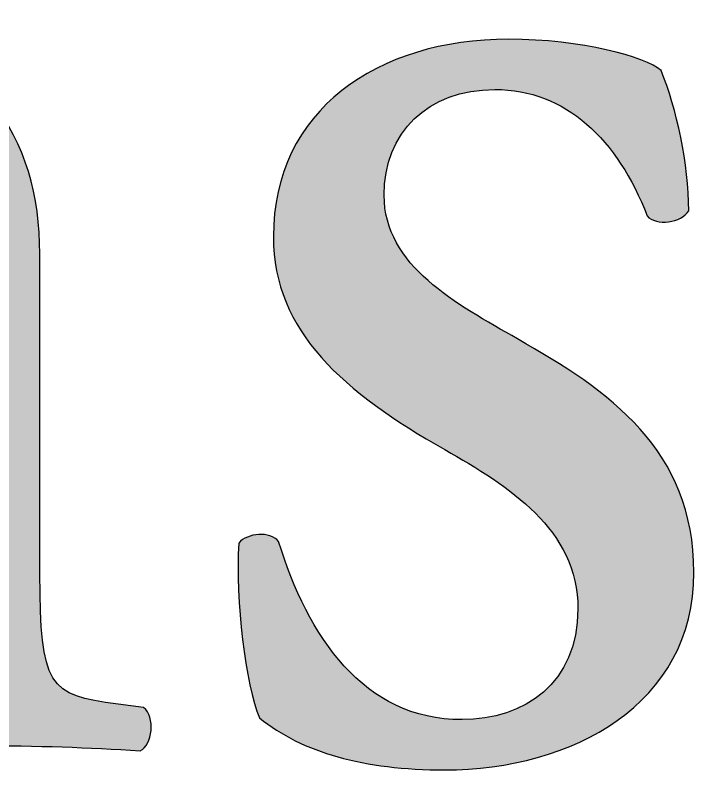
# Paper-space layout 'A2mask' of a CAD drawing. Extents: x 0 to 564, y 0 to 393.
# Drawn here: x 460.58 to 465.77, y 60.17 to 65.94 of the extents above; entities that cross this region are included whole.
import ezdxf
from ezdxf.enums import TextEntityAlignment as Align

# ---------------------------------------------------------------- set-up
doc = ezdxf.new("R2010")
doc.units = 0
doc.layers.get('0').update_dxf_attribs({"linetype": 'CONTINUOUS'})
doc.layers.get('Defpoints').update_dxf_attribs({"linetype": 'CONTINUOUS'})
doc.layers.add('JPP_Mask', color=7, linetype='CONTINUOUS')
doc.styles.add('JPP', font='arial.ttf')

# ---------------------------------------------------------------- blocks, each defined once
blk = doc.blocks.new('A2mask')
at = {"true_color": 0x0081c6}
h = blk.add_hatch(color=142, dxfattribs=at)
edge = h.paths.add_edge_path()
edge.add_spline(control_points=[(460.7718, 61.8396), (460.7718, 61.8396), (460.7718, 64.1135), (460.7718, 64.1135), (460.7718, 64.9994), (460.3225, 65.7532), (459.2249, 65.7532)], knot_values=[8, 8, 8, 8, 9, 9, 9, 10, 10, 10, 10], degree=3, periodic=0)
edge.add_spline(control_points=[(459.2249, 65.7532), (458.5511, 65.7532), (457.9295, 65.422), (457.3745, 65.0787)], knot_values=[7, 7, 7, 7, 8, 8, 8, 8], degree=3, periodic=0)
edge.add_spline(control_points=[(457.3745, 65.0787), (457.2818, 65.0787), (457.2289, 65.145), (457.2289, 65.224)], knot_values=[6, 6, 6, 6, 7, 7, 7, 7], degree=3, periodic=0)
edge.add_spline(control_points=[(457.2289, 65.224), (457.2289, 65.3431), (457.2289, 65.5413), (457.2552, 65.8451)], knot_values=[5, 5, 5, 5, 6, 6, 6, 6], degree=3, periodic=0)
edge.add_spline(control_points=[(457.2552, 65.8451), (457.2289, 65.9113), (457.1628, 65.9378), (457.1097, 65.9378)], knot_values=[4, 4, 4, 4, 5, 5, 5, 5], degree=3, periodic=0)
edge.add_spline(control_points=[(457.1097, 65.9378), (456.8455, 65.7397), (456.0921, 65.396), (455.788, 65.2899)], knot_values=[3, 3, 3, 3, 4, 4, 4, 4], degree=3, periodic=0)
edge.add_spline(control_points=[(455.788, 65.2899), (455.7218, 65.2504), (455.7218, 65.1048), (455.7747, 65.0523)], knot_values=[2, 2, 2, 2, 3, 3, 3, 3], degree=3, periodic=0)
edge.add_spline(control_points=[(455.7747, 65.0523), (455.7747, 65.0523), (455.8936, 64.9729), (455.8936, 64.9729), (456.2505, 64.735), (456.2505, 64.6691), (456.2505, 64.1533)], knot_values=[0, 0, 0, 0, 1, 1, 1, 2, 2, 2, 2], degree=3, periodic=0)
edge.add_spline(control_points=[(456.2505, 64.1533), (456.2505, 64.1533), (456.2505, 63.5749), (456.2505, 62.9965)], knot_values=[31.5, 31.5, 31.5, 31.5, 32, 32, 32, 32], degree=3, periodic=0)
edge.add_spline(control_points=[(456.2505, 62.9965), (456.2505, 62.4181), (456.2505, 61.8396), (456.2505, 61.8396), (456.2505, 60.8879), (456.2372, 60.7556), (455.7484, 60.6897)], knot_values=[30, 30, 30, 30, 30.5, 30.5, 30.5, 31.5, 31.5, 31.5, 31.5], degree=3, periodic=0)
edge.add_spline(control_points=[(455.7484, 60.6897), (455.7484, 60.6897), (455.4705, 60.6499), (455.4705, 60.6499), (455.378, 60.5836), (455.4045, 60.3594), (455.4971, 60.3196)], knot_values=[28, 28, 28, 28, 29, 29, 29, 30, 30, 30, 30], degree=3, periodic=0)
edge.add_spline(control_points=[(455.4971, 60.3196), (455.8673, 60.3457), (456.2638, 60.3594), (456.7398, 60.3594)], knot_values=[27, 27, 27, 27, 28, 28, 28, 28], degree=3, periodic=0)
edge.add_spline(control_points=[(456.7398, 60.3594), (457.2027, 60.3594), (457.5858, 60.3457), (457.9428, 60.3196)], knot_values=[26, 26, 26, 26, 27, 27, 27, 27], degree=3, periodic=0)
edge.add_spline(control_points=[(457.9428, 60.3196), (458.0352, 60.3594), (458.0618, 60.5836), (457.9693, 60.6499)], knot_values=[25, 25, 25, 25, 26, 26, 26, 26], degree=3, periodic=0)
edge.add_spline(control_points=[(457.9693, 60.6499), (457.9693, 60.6499), (457.7312, 60.6897), (457.7312, 60.6897), (457.2552, 60.7686), (457.2289, 60.8879), (457.2289, 61.8396)], knot_values=[23, 23, 23, 23, 24, 24, 24, 25, 25, 25, 25], degree=3, periodic=0)
edge.add_spline(control_points=[(457.2289, 61.8396), (457.2289, 61.8396), (457.2289, 63.8625), (457.2289, 63.8625), (457.2289, 64.2461), (457.2552, 64.4307), (457.4271, 64.6556)], knot_values=[21, 21, 21, 21, 22, 22, 22, 23, 23, 23, 23], degree=3, periodic=0)
edge.add_spline(control_points=[(457.4271, 64.6556), (457.6121, 64.9067), (458.0485, 65.1182), (458.5511, 65.1182)], knot_values=[20, 20, 20, 20, 21, 21, 21, 21], degree=3, periodic=0)
edge.add_spline(control_points=[(458.5511, 65.1182), (459.4501, 65.1182), (459.7938, 64.563), (459.7938, 63.8097)], knot_values=[19, 19, 19, 19, 20, 20, 20, 20], degree=3, periodic=0)
edge.add_spline(control_points=[(459.7938, 63.8097), (459.7938, 63.8097), (459.7938, 61.8396), (459.7938, 61.8396), (459.7938, 60.8879), (459.7801, 60.7686), (459.2913, 60.6897)], knot_values=[17, 17, 17, 17, 18, 18, 18, 19, 19, 19, 19], degree=3, periodic=0)
edge.add_spline(control_points=[(459.2913, 60.6897), (459.2913, 60.6897), (459.04, 60.6499), (459.04, 60.6499), (458.9475, 60.5836), (458.9741, 60.3594), (459.0665, 60.3196)], knot_values=[15, 15, 15, 15, 16, 16, 16, 17, 17, 17, 17], degree=3, periodic=0)
edge.add_spline(control_points=[(459.0665, 60.3196), (459.4231, 60.3457), (459.82, 60.3594), (460.296, 60.3594)], knot_values=[14, 14, 14, 14, 15, 15, 15, 15], degree=3, periodic=0)
edge.add_spline(control_points=[(460.296, 60.3594), (460.7588, 60.3594), (461.1419, 60.3457), (461.5387, 60.3196)], knot_values=[13, 13, 13, 13, 14, 14, 14, 14], degree=3, periodic=0)
edge.add_spline(control_points=[(461.5387, 60.3196), (461.6312, 60.3594), (461.6576, 60.5836), (461.5648, 60.6499)], knot_values=[12, 12, 12, 12, 13, 13, 13, 13], degree=3, periodic=0)
edge.add_spline(control_points=[(461.5648, 60.6499), (461.5648, 60.6499), (461.2742, 60.6897), (461.2742, 60.6897), (460.7982, 60.7556), (460.7718, 60.8879), (460.7718, 61.8396)], knot_values=[10, 10, 10, 10, 11, 11, 11, 12, 12, 12, 12], degree=3, periodic=0)
h = blk.add_hatch(color=142, dxfattribs=at)
edge = h.paths.add_edge_path()
edge.add_spline(control_points=[(465.7683, 61.681), (465.7683, 62.6195), (465.1206, 63.0693), (464.4199, 63.4655)], knot_values=[5, 5, 5, 5, 6, 6, 6, 6], degree=3, periodic=0)
edge.add_spline(control_points=[(464.4199, 63.4655), (463.9573, 63.7299), (463.402, 64.0208), (463.402, 64.563)], knot_values=[4, 4, 4, 4, 5, 5, 5, 5], degree=3, periodic=0)
edge.add_spline(control_points=[(463.402, 64.563), (463.402, 65.0388), (463.7327, 65.3696), (464.2482, 65.3696)], knot_values=[3, 3, 3, 3, 4, 4, 4, 4], degree=3, periodic=0)
edge.add_spline(control_points=[(464.2482, 65.3696), (464.7901, 65.3696), (465.1868, 64.986), (465.4113, 64.4044)], knot_values=[2, 2, 2, 2, 3, 3, 3, 3], degree=3, periodic=0)
edge.add_spline(control_points=[(465.4113, 64.4044), (465.4776, 64.325), (465.6758, 64.3515), (465.7287, 64.4441)], knot_values=[1, 1, 1, 1, 2, 2, 2, 2], degree=3, periodic=0)
edge.add_spline(control_points=[(465.7287, 64.4441), (465.7287, 64.8013), (465.6364, 65.224), (465.5175, 65.5148)], knot_values=[0, 0, 0, 0, 1, 1, 1, 1], degree=3, periodic=0)
edge.add_spline(control_points=[(465.5175, 65.5148), (465.3982, 65.6209), (464.9092, 65.7532), (464.3538, 65.7532)], knot_values=[15, 15, 15, 15, 16, 16, 16, 16], degree=3, periodic=0)
edge.add_spline(control_points=[(464.3538, 65.7532), (463.3491, 65.7532), (462.5559, 65.2106), (462.5559, 64.2461)], knot_values=[14, 14, 14, 14, 15, 15, 15, 15], degree=3, periodic=0)
edge.add_spline(control_points=[(462.5559, 64.2461), (462.5559, 63.5184), (463.0979, 63.0559), (463.8645, 62.6195)], knot_values=[13, 13, 13, 13, 14, 14, 14, 14], degree=3, periodic=0)
edge.add_spline(control_points=[(463.8645, 62.6195), (464.3538, 62.3421), (464.8825, 62.0113), (464.8825, 61.4032)], knot_values=[12, 12, 12, 12, 13, 13, 13, 13], degree=3, periodic=0)
edge.add_spline(control_points=[(464.8825, 61.4032), (464.8825, 60.835), (464.4729, 60.5576), (463.9969, 60.5576)], knot_values=[11, 11, 11, 11, 12, 12, 12, 12], degree=3, periodic=0)
edge.add_spline(control_points=[(463.9969, 60.5576), (463.2434, 60.5576), (462.82, 61.1917), (462.5957, 61.919)], knot_values=[10, 10, 10, 10, 11, 11, 11, 11], degree=3, periodic=0)
edge.add_spline(control_points=[(462.5957, 61.919), (462.5296, 61.9983), (462.3576, 61.9853), (462.2914, 61.9055)], knot_values=[9, 9, 9, 9, 10, 10, 10, 10], degree=3, periodic=0)
edge.add_spline(control_points=[(462.2914, 61.9055), (462.2652, 61.4695), (462.3444, 60.8219), (462.4502, 60.5706)], knot_values=[8, 8, 8, 8, 9, 9, 9, 9], degree=3, periodic=0)
edge.add_spline(control_points=[(462.4502, 60.5706), (462.7807, 60.3062), (463.2434, 60.1739), (463.8645, 60.1739)], knot_values=[7, 7, 7, 7, 8, 8, 8, 8], degree=3, periodic=0)
edge.add_spline(control_points=[(463.8645, 60.1739), (464.843, 60.1739), (465.7683, 60.6764), (465.7683, 61.681)], knot_values=[6, 6, 6, 6, 7, 7, 7, 7], degree=3, periodic=0)
at = {"layer": 'Defpoints', "color": 142, "true_color": 0x0081c6}
for points, knots in [([(456.2505, 64.1533), (456.2505, 64.6691), (456.2505, 64.735), (455.8936, 64.9729), (455.8936, 64.9729), (455.7747, 65.0523), (455.7747, 65.0523), (455.7218, 65.1048), (455.7218, 65.2504), (455.788, 65.2899), (456.0921, 65.396), (456.8455, 65.7397), (457.1097, 65.9378), (457.1628, 65.9378), (457.2289, 65.9113), (457.2552, 65.8451), (457.2289, 65.5413), (457.2289, 65.3431), (457.2289, 65.224), (457.2289, 65.145), (457.2818, 65.0787), (457.3745, 65.0787), (457.9295, 65.422), (458.5511, 65.7532), (459.2249, 65.7532), (460.3225, 65.7532), (460.7718, 64.9994), (460.7718, 64.1135), (460.7718, 64.1135), (460.7718, 61.8396), (460.7718, 61.8396), (460.7718, 60.8879), (460.7982, 60.7556), (461.2742, 60.6897), (461.2742, 60.6897), (461.5648, 60.6499), (461.5648, 60.6499), (461.6576, 60.5836), (461.6312, 60.3594), (461.5387, 60.3196), (461.1419, 60.3457), (460.7588, 60.3594), (460.296, 60.3594), (459.82, 60.3594), (459.4231, 60.3457), (459.0665, 60.3196), (458.9741, 60.3594), (458.9475, 60.5836), (459.04, 60.6499), (459.04, 60.6499), (459.2913, 60.6897), (459.2913, 60.6897), (459.7801, 60.7686), (459.7938, 60.8879), (459.7938, 61.8396), (459.7938, 61.8396), (459.7938, 63.8097), (459.7938, 63.8097), (459.7938, 64.563), (459.4501, 65.1182), (458.5511, 65.1182), (458.0485, 65.1182), (457.6121, 64.9067), (457.4271, 64.6556), (457.2552, 64.4307), (457.2289, 64.2461), (457.2289, 63.8625), (457.2289, 63.8625), (457.2289, 61.8396), (457.2289, 61.8396), (457.2289, 60.8879), (457.2552, 60.7686), (457.7312, 60.6897), (457.7312, 60.6897), (457.9693, 60.6499), (457.9693, 60.6499), (458.0618, 60.5836), (458.0352, 60.3594), (457.9428, 60.3196), (457.5858, 60.3457), (457.2027, 60.3594), (456.7398, 60.3594), (456.2638, 60.3594), (455.8673, 60.3457), (455.4971, 60.3196), (455.4045, 60.3594), (455.378, 60.5836), (455.4705, 60.6499), (455.4705, 60.6499), (455.7484, 60.6897), (455.7484, 60.6897), (456.2372, 60.7556), (456.2505, 60.8879), (456.2505, 61.8396), (456.2505, 61.8396), (456.2505, 64.1533), (456.2505, 64.1533)], [0, 0, 0, 0, 1, 1, 1, 2, 2, 2, 3, 3, 3, 4, 4, 4, 5, 5, 5, 6, 6, 6, 7, 7, 7, 8, 8, 8, 9, 9, 9, 10, 10, 10, 11, 11, 11, 12, 12, 12, 13, 13, 13, 14, 14, 14, 15, 15, 15, 16, 16, 16, 17, 17, 17, 18, 18, 18, 19, 19, 19, 20, 20, 20, 21, 21, 21, 22, 22, 22, 23, 23, 23, 24, 24, 24, 25, 25, 25, 26, 26, 26, 27, 27, 27, 28, 28, 28, 29, 29, 29, 30, 30, 30, 31, 31, 31, 32, 32, 32, 32]), ([(465.5175, 65.5148), (465.6364, 65.224), (465.7287, 64.8013), (465.7287, 64.4441), (465.6758, 64.3515), (465.4776, 64.325), (465.4113, 64.4044), (465.1868, 64.986), (464.7901, 65.3696), (464.2482, 65.3696), (463.7327, 65.3696), (463.402, 65.0388), (463.402, 64.563), (463.402, 64.0208), (463.9573, 63.7299), (464.4199, 63.4655), (465.1206, 63.0693), (465.7683, 62.6195), (465.7683, 61.681), (465.7683, 60.6764), (464.843, 60.1739), (463.8645, 60.1739), (463.2434, 60.1739), (462.7807, 60.3062), (462.4502, 60.5706), (462.3444, 60.8219), (462.2652, 61.4695), (462.2914, 61.9055), (462.3576, 61.9853), (462.5296, 61.9983), (462.5957, 61.919), (462.82, 61.1917), (463.2434, 60.5576), (463.9969, 60.5576), (464.4729, 60.5576), (464.8825, 60.835), (464.8825, 61.4032), (464.8825, 62.0113), (464.3538, 62.3421), (463.8645, 62.6195), (463.0979, 63.0559), (462.5559, 63.5184), (462.5559, 64.2461), (462.5559, 65.2106), (463.3491, 65.7532), (464.3538, 65.7532), (464.9092, 65.7532), (465.3982, 65.6209), (465.5175, 65.5148)], [0, 0, 0, 0, 1, 1, 1, 2, 2, 2, 3, 3, 3, 4, 4, 4, 5, 5, 5, 6, 6, 6, 7, 7, 7, 8, 8, 8, 9, 9, 9, 10, 10, 10, 11, 11, 11, 12, 12, 12, 13, 13, 13, 14, 14, 14, 15, 15, 15, 16, 16, 16, 16])]:
    blk.add_open_spline(points, degree=3, knots=knots, dxfattribs=at)
at = {"color": 7, "style": 'JPP'}
for tag, p in [('Client', (516.6, 80.5)), ('Project1', (516.6, 63)), ('Project2', (516.6, 57.75)), ('Project3', (516.6, 52.5)), ('Title1', (516.6, 40.25)), ('Title2', (516.6, 35)), ('Title3', (516.6, 29.75)), ('Status', (441, 5.25))]:
    blk.add_attdef(tag, text='', height=2.5, dxfattribs=at).set_placement(p, align=Align.MIDDLE_LEFT)
at = {"color": 2, "style": 'JPP'}
for tag, p in [('Scale', (460.25, 17.5)), ('Checked', (523.25, 17.5)), ('Drawn', (491.75, 17.5)), ('Date', (554.75, 17.5))]:
    blk.add_attdef(tag, text='', height=1.4, dxfattribs=at).set_placement(p, align=Align.MIDDLE_CENTER)
at = {"color": 6, "style": 'JPP'}
for tag, p in [('Ref', (504, 5.25)), ('DrgNo.', (533.4, 5.25))]:
    blk.add_attdef(tag, text='', height=2.8, dxfattribs=at).set_placement(p, align=Align.MIDDLE_LEFT)
blk.add_attdef('Rev', text='', height=2.8, dxfattribs=at).set_placement((557.3923, 5.25), align=Align.MIDDLE_CENTER)

psp = doc.layouts.new('A2mask')

# ---------------------------------------------------------------- block references
at = {"layer": 'JPP_Mask'}
psp.add_blockref('A2mask', (0, 0), dxfattribs=at)

doc.saveas('drawing.dxf')
